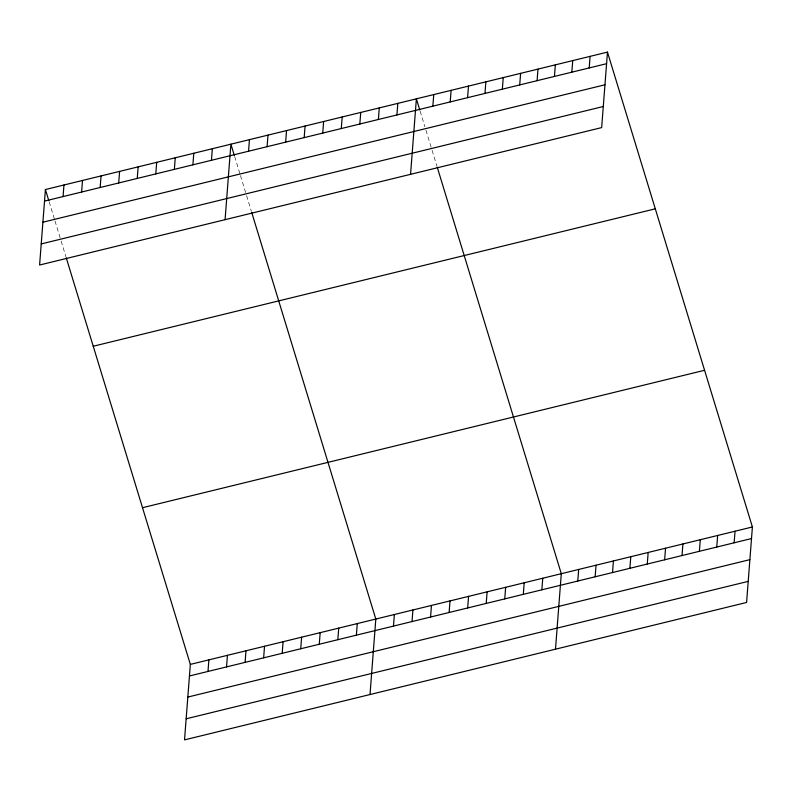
<?xml version="1.0" encoding="UTF-8"?>
<svg xmlns="http://www.w3.org/2000/svg" width="792" height="792" viewBox="0 0 792 792"><rect width="100%" height="100%" fill="white"/><g stroke="black" fill="none" stroke-linecap="round" stroke-linejoin="round"><path stroke-width="0.59" stroke-dasharray="3.96 2.97" d="M420.126 111.147L424.908 126.819M425.938 130.175L431.739 149.203M432.085 150.332L436.867 165.993M234.65 156.499L240.115 174.408M240.451 175.527L246.262 194.555M246.599 195.673L251.391 211.345M49.163 201.851L54.628 219.76M54.975 220.879L60.776 239.907M61.123 241.025L65.904 256.697"/><path stroke-width="1.19" d="M45.411 189.535L39.6 265.023L601.663 127.601L607.474 52.114L45.411 189.535L48.827 200.732M63.063 196.574L63.954 185.001M81.616 192.04L82.507 180.467M100.158 187.506L101.049 175.933M118.711 182.972L119.602 171.399M137.254 178.438L138.145 166.865M155.806 173.903L156.697 162.33M174.359 169.369L175.25 157.796M192.901 164.835L193.792 153.252M211.454 160.301L212.345 148.718M66.251 257.816L190.337 664.399L184.526 739.886L746.589 602.464L752.4 526.977L607.474 52.114M225.076 219.671L230.888 144.184L234.303 155.38M207.989 671.448L208.88 659.865M248.549 151.232L249.44 139.649M226.542 666.913L227.433 655.331M267.092 146.698L267.983 135.115M245.084 662.379L245.975 650.796M285.645 142.164L286.536 130.581M263.637 657.845L264.528 646.262M304.187 137.62L305.078 126.047M282.19 653.301L283.081 641.728M322.74 133.086L323.631 121.513M300.732 648.767L301.623 637.194M341.283 128.552L342.174 116.978M319.285 644.233L320.176 632.659M359.835 124.017L360.726 112.444M337.828 639.698L338.719 628.125M378.388 119.483L379.279 107.91M356.38 635.164L357.271 623.591M396.931 114.949L397.822 103.376M370.012 694.534L375.814 619.057L251.727 212.464M410.563 174.319L416.374 98.842L419.79 110.029M432.858 106.168L433.749 94.594M393.476 626.096L394.367 614.523M450.222 101.921L451.113 90.347M412.018 621.562L412.909 609.988M467.597 97.673L468.488 86.09M430.571 617.027L431.462 605.444M484.971 93.426L485.862 81.843M449.113 612.493L450.005 600.91M502.346 89.179L503.237 77.596M467.666 607.959L468.557 596.376M519.72 84.932L520.611 73.349M486.219 603.425L487.11 591.842M537.095 80.685L537.986 69.102M504.761 598.891L505.652 587.308M554.459 76.438L555.35 64.855M523.314 594.356L524.205 582.773M571.834 72.191L572.725 60.608M541.857 589.812L542.748 578.239M589.208 67.944L590.099 56.361M555.489 649.183L561.3 573.705L437.214 167.122M577.784 581.031L578.675 569.458M595.148 576.784L596.039 565.211M612.523 572.537L613.414 560.964M629.897 568.29L630.788 556.717M647.272 564.043L648.163 552.469M664.646 559.796L665.537 548.222M682.021 555.548L682.912 543.975M699.395 551.301L700.277 539.728M716.76 547.054L717.651 535.481M734.135 542.807L735.026 531.234M44.52 201.109L606.583 63.687M42.897 222.206L604.959 84.784M41.224 243.926L603.286 106.504M93.238 346.243L655.301 208.821M142.51 507.702L704.573 370.28M190.337 664.399L752.4 526.977M189.446 675.982L751.509 538.56M187.823 697.069L749.885 559.647M186.15 718.799L748.212 581.377"/></g></svg>
